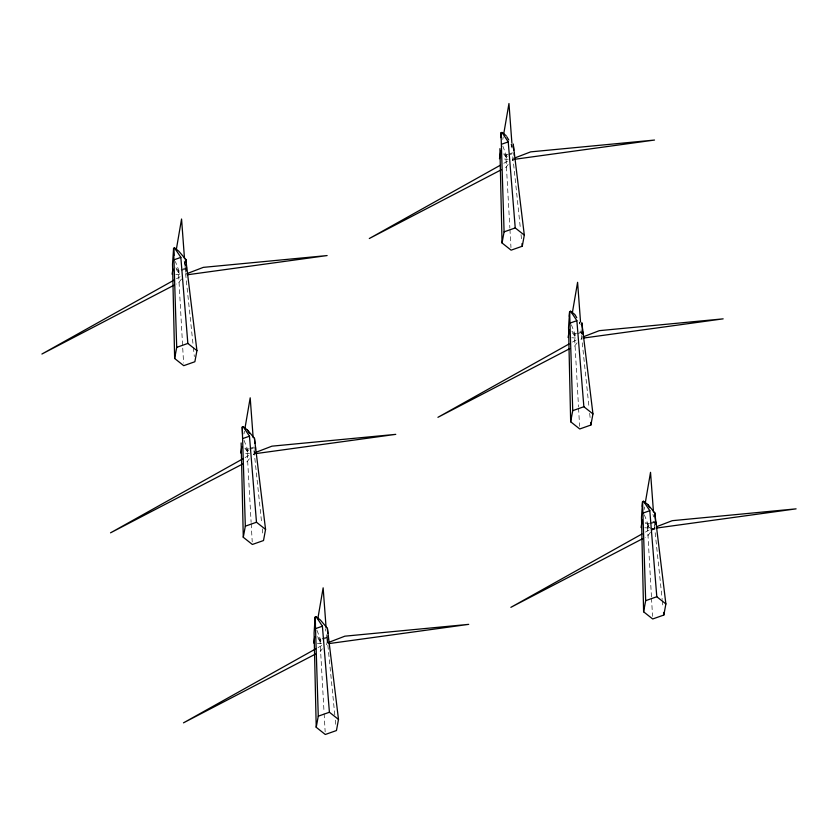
<?xml version="1.0" encoding="UTF-8"?>
<svg xmlns="http://www.w3.org/2000/svg" width="838" height="838" viewBox="0 0 838 838"><rect width="100%" height="100%" fill="white"/><g stroke="black" fill="none" stroke-linecap="round" stroke-linejoin="round"><path stroke-width="0.63" stroke-dasharray="4.19 3.14" d="M185.439 272.203L185.366 264.525M334.802 714.982L326.83 634.596M244.026 433.759L244.466 431.193M502.779 139.454L503.219 136.887M644.139 509.556L644.579 506.99M327.731 640.787L326.464 644.841L327.847 641.646M254.323 453.054L253.526 454.825L254.364 453.62M654.646 527.552L653.85 529.333L652.236 528.988M513.118 159.314L512.28 160.529L513.066 158.749L512.846 156.067M580.912 339.327L581.75 338.112M654.688 528.118L653.85 529.333L652.215 528.411M181.5 279.012L178.536 282.856L176.221 284.061M249.399 458.774L247.168 461.654L244.853 462.859M508.153 164.468L505.932 167.349L503.617 168.553M320.116 651.66L322.337 648.79M574.564 346.146L577.529 342.313M650.466 532.319L647.502 536.152L645.187 537.368M651.21 531.365L653.431 528.485M176.451 278.771L181.018 276.215M503.848 163.263L508.404 160.707M245.094 457.569L249.651 455.013M572.48 342.061L577.047 339.505M318.031 647.585L322.588 645.03M645.417 532.078L649.984 529.522M185.03 268.307L178.389 270.653L175.875 267.867M507.985 154.37L505.775 155.145L504.099 153.291M509.095 153.972L512.427 152.799M181.385 270.506L185.764 268.967M508.771 154.999L512.06 153.846M249.232 448.665L247.021 449.451L245.345 447.597M250.342 448.278L253.663 447.104M250.017 449.304L253.306 448.152M577.413 333.796L581.792 332.257M322.18 638.682L326.611 637.121M649.565 523.174L647.345 523.96L645.679 522.105M650.676 522.786L653.996 521.613L662.198 599.474M322.955 639.321L327.333 637.77M650.351 523.813L654.729 522.263M504.455 159.031L508.195 159.272M175.823 274.455L179.552 274.696M571.841 337.756L575.58 337.997M245.702 453.337L249.441 453.578M644.789 527.762L649.775 528.087M317.393 643.27L322.379 643.594M651.231 528.443L648.203 526.84L645.218 522.671M644.349 514.825L648.162 524.588L649.775 526.117M502.779 146.022L506.581 155.774L508.205 157.303M244.026 440.327L247.828 450.079L249.452 451.609M571.893 331.167L574.407 333.943L575.266 336.824L572.281 332.665M317.445 636.681L319.959 639.467L320.807 642.337L317.078 637.131M503.648 153.867L506.634 158.026L506.581 155.774M176.252 269.365L179.238 273.534L179.196 271.282L175.393 261.529M244.885 448.173L247.87 452.331L247.828 450.079M571.411 324.819L575.214 334.572L575.266 336.824M316.963 630.333L320.776 640.096L320.807 642.337M580.221 324.484L579.33 322.033L580.378 325.668M511.138 144.461L512.028 146.922M185.523 264.881L183.752 259.969L185.408 266.013M506.634 158.026L505.775 155.145L509.871 228.041M247.87 452.331L247.021 449.451L251.117 522.346M179.238 273.534L178.389 270.653L183.585 363.074M652.97 514.459L653.671 516.889M511.044 144.44L512.102 148.085M325.228 628.751L325.93 631.182M662.334 600.773L663.015 607.257M581.331 334.194L581.059 331.597L574.407 333.943L578.513 406.839M581.467 335.493L589.114 408.169M589.669 413.354L590.214 418.55M512.835 156.696L520.482 229.371M521.027 234.556L521.718 241.051M335.347 720.167L335.902 725.362M254.071 451.001L261.728 523.666M262.273 528.862L262.964 535.346M185.575 273.502L193.232 346.167M193.369 347.466L194.322 356.548M654.143 521.037L654.614 527.448M581.101 329.743L581.394 333.587M511.997 144.534L512.186 147.1M326.652 635.256L326.841 637.823M326.946 639.111L327.229 642.956M254.092 450.373L254.281 452.939M184.894 263.886L185.366 270.297M651.451 596.845L647.345 523.96L648.203 526.84L648.162 524.588M651.524 598.154L652.54 616.37M578.576 408.137L579.603 426.364M509.944 229.34L510.971 247.566M319.959 639.467L324.055 712.352M324.128 713.651L325.154 731.878M251.191 523.645L252.217 541.872"/><path stroke-width="1.26" d="M255.496 447.377L255.443 449.66L255.223 447.125M514.207 155.355L514.249 153.071M582.839 334.153L582.881 331.869M655.777 524.169L655.829 521.885M241.155 442.956L243.282 537.284L252.364 544.47L263.509 540.541L265.562 529.427L254.448 438.274L247.409 429.967L243.219 426.741L242.224 427.097L242.538 434.304M642.275 506.403L642.557 501.595L643.542 501.25L647.743 504.476L654.782 512.772L665.885 603.926L663.832 615.05L652.687 618.978L643.605 611.792L641.489 517.465L642.557 501.595L645.669 600.668L643.605 611.792M500.695 137.589L500.988 132.792L501.972 132.435L506.173 135.662M569.327 316.387L569.62 311.589L570.605 311.233L574.805 314.459L576.743 317.707M185.596 262.001L185.816 259.476L178.777 251.17L174.587 247.943L173.592 248.299L172.523 264.159L174.65 358.486L183.732 365.672L194.866 361.744L196.93 350.63L185.816 259.476L186.151 263.268M172.083 274.215L172.963 269.082M176.273 249.829L181.563 219.022L184.507 258.764M240.716 453.012L241.815 446.602M244.906 428.627L250.195 397.82L253.149 437.562M313.653 643.029L314.753 636.608M317.843 618.643L323.143 587.836L326.087 627.568M499.469 158.707L500.799 151.008M503.659 134.321L508.959 103.514L511.903 143.256M568.101 337.505L569.431 329.805M572.302 313.119L577.591 282.312L580.535 322.054M641.049 527.521L642.369 519.822M645.239 503.135L650.529 472.328L653.472 512.06M174.65 358.486L176.703 347.361L173.592 248.299L173.906 255.506M243.282 537.284L245.335 526.17L242.224 427.097M316.219 727.29L318.272 716.176L315.161 617.103L316.156 616.747L320.346 619.973L327.396 628.28L338.5 719.433L336.447 730.547L325.301 734.486L316.219 727.29L314.093 632.973L315.161 617.103L315.476 624.31M513.212 143.968L524.316 235.122L522.263 246.236L511.117 250.164L502.035 242.978L504.088 231.864L500.988 132.792M570.668 421.776L572.731 410.662L569.62 311.589L568.552 327.459L570.668 421.776L579.749 428.972L590.895 425.034L592.948 413.92L581.844 322.766L582.504 330.361M186.392 270.852L186.476 267.071M327.962 639.656L328.056 635.874M174.178 280.049L41.9 354.034L173.906 285.266M500.422 165.18L369.296 238.526L501.302 169.758M242.811 458.847L110.532 532.832L242.538 464.063M569.065 343.978L437.928 417.324L569.934 348.556M315.748 648.853L183.48 722.848L315.476 654.08M642.002 533.984L510.866 607.341L642.872 538.572M186.832 273.691L203.299 267.374L327.134 255.559L187.063 274.822M515.391 157.733L530.684 151.867L654.52 140.051L514.448 159.314M255.464 452.489L271.931 446.172L395.766 434.356L255.705 453.62M582.85 336.981L599.317 330.664L723.163 318.849L583.091 338.112M328.402 642.505L344.868 636.178L468.704 624.362L328.643 643.636M656.971 526.547L672.254 520.681L796.1 508.855L656.028 528.129M174.199 259.738L180.84 257.392L174.587 247.943M501.585 144.23L508.237 141.884L501.972 132.435M176.703 347.361L187.848 343.433L196.93 350.63M504.088 231.864L515.234 227.926L524.316 235.122M242.831 438.536L249.473 436.189L243.219 426.741M570.217 323.028L576.869 320.682L570.605 311.233M245.335 526.17L256.48 522.242L265.562 529.427M572.731 410.662L583.866 406.734L592.948 413.92M315.769 628.542L322.41 626.196L316.156 616.747M643.155 513.034L649.806 510.688L643.542 501.25M318.272 716.176L329.418 712.248L338.5 719.433M645.669 600.668L656.803 596.74L665.885 603.926M506.812 136.741L508.76 139.988M647.743 504.476L649.68 507.713M247.409 429.967L249.357 433.204M499.919 148.661L502.035 242.978M663.56 612.452L663.832 615.05M590.622 422.436L590.895 425.034M521.99 243.638L522.263 246.236M654.782 512.772L655.442 520.367M513.317 145.236L513.757 150.295M327.396 628.28L327.836 633.339M254.448 438.274L254.899 443.333M649.806 510.688L656.803 596.74M576.869 320.682L583.866 406.734M508.237 141.884L515.234 227.926M322.41 626.196L329.418 712.248M249.473 436.189L256.48 522.242M180.84 257.392L187.848 343.433"/></g></svg>
